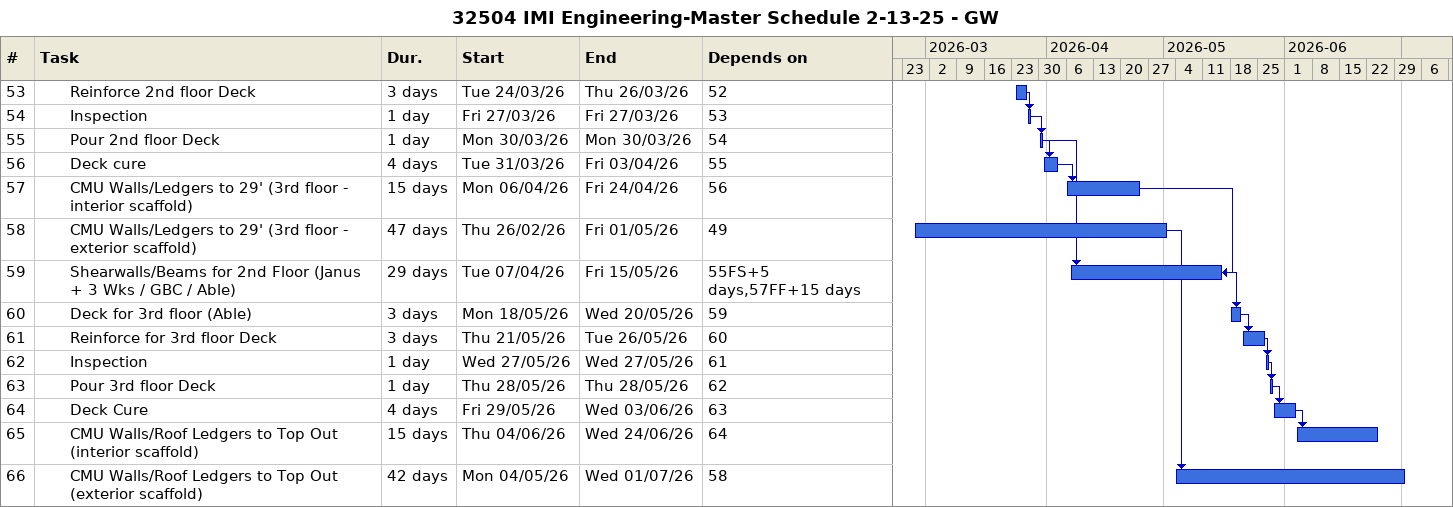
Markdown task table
32504 IMI Engineering-Master Schedule 2-13-25 - GW

| ID | Level | Task | Duration | Start | Finish | Predecessors |
|---|---|---|---|---|---|---|
| 53 | 3 | Reinforce 2nd floor Deck | 3d | 2026-03-24 | 2026-03-26 | 52 |
| 54 | 3 | Inspection | 1d | 2026-03-27 | 2026-03-27 | 53 |
| 55 | 3 | Pour 2nd floor Deck | 1d | 2026-03-30 | 2026-03-30 | 54 |
| 56 | 3 | Deck cure | 4d | 2026-03-31 | 2026-04-03 | 55 |
| 57 | 3 | CMU Walls/Ledgers to 29' (3rd floor - interior scaffold) | 15d | 2026-04-06 | 2026-04-24 | 56 |
| 58 | 3 | CMU Walls/Ledgers to 29' (3rd floor - exterior scaffold) | 47d | 2026-02-26 | 2026-05-01 | 49 |
| 59 | 3 | Shearwalls/Beams for 2nd Floor (Janus + 3 Wks / GBC / Able) | 29d | 2026-04-07 | 2026-05-15 | 55FS+5d, 57FF+15d |
| 60 | 3 | Deck for 3rd floor (Able) | 3d | 2026-05-18 | 2026-05-20 | 59 |
| 61 | 3 | Reinforce for 3rd floor Deck | 3d | 2026-05-21 | 2026-05-26 | 60 |
| 62 | 3 | Inspection | 1d | 2026-05-27 | 2026-05-27 | 61 |
| 63 | 3 | Pour 3rd floor Deck | 1d | 2026-05-28 | 2026-05-28 | 62 |
| 64 | 3 | Deck Cure | 4d | 2026-05-29 | 2026-06-03 | 63 |
| 65 | 3 | CMU Walls/Roof Ledgers to Top Out (interior scaffold) | 15d | 2026-06-04 | 2026-06-24 | 64 |
| 66 | 3 | CMU Walls/Roof Ledgers to Top Out (exterior scaffold) | 42d | 2026-05-04 | 2026-07-01 | 58 |
